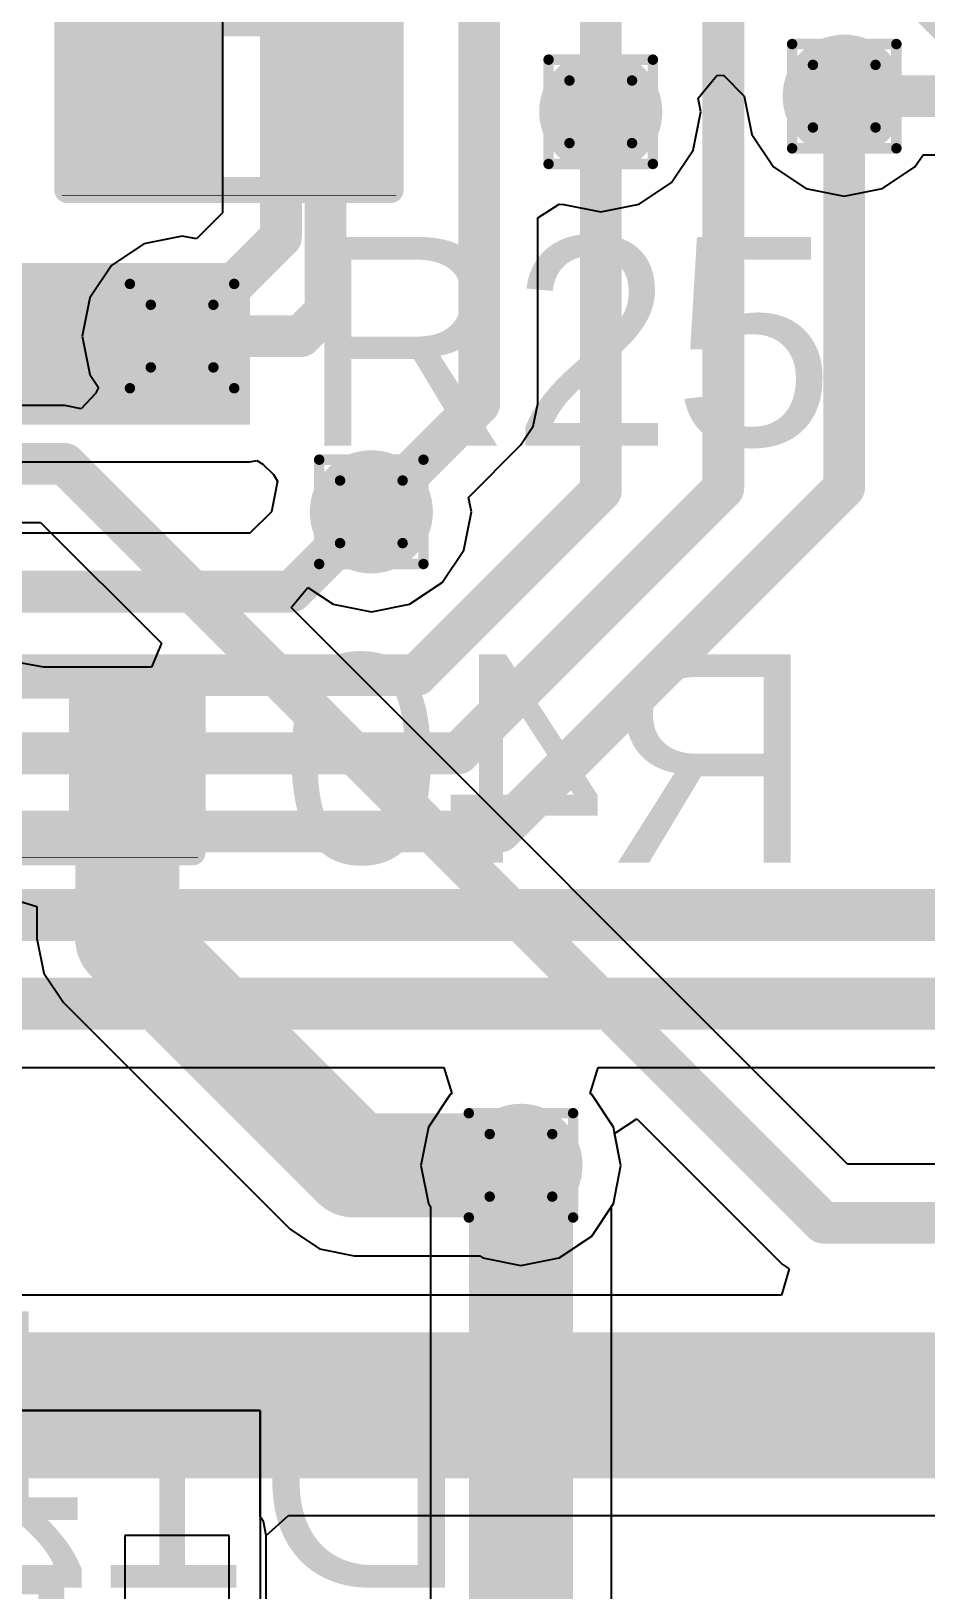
# Model space of a CAD drawing. Header units: inches. Extents: x -8 to 208, y -3 to 109.
# Drawn here: x 15.67 to 20.03, y 23.97 to 31.56 of the extents above; entities that cross this region are included whole.
import ezdxf

# ---------------------------------------------------------------- set-up
doc = ezdxf.new("R2010")
doc.units = ezdxf.units.IN
for name, color, linetype in [('BottomLayer', 5, 'Continuous'), ('BottomOverlay', 54, 'Continuous'), ('BottomPaste', 16, 'Continuous'), ('BottomSolder', 6, 'Continuous'), ('DrillDrawing', 1, 'Continuous'), ('MultiLayer', 9, 'Continuous'), ('TopLayer', 1, 'Continuous'), ('TopOverlay', 2, 'Continuous'), ('TopPaste', 8, 'Continuous'), ('TopSolder', 216, 'Continuous'), ('ViaHoleLayer', 16, 'Continuous')]:
    doc.layers.add(name, color=color, linetype=linetype)
doc.styles.add('Arial', font='', dxfattribs={"height": 0.2})
doc.styles.get('Arial').set_extended_font_data('Arial')

# ---------------------------------------------------------------- blocks, each defined once
blk = doc.blocks.new('R___0402_B_29')
at = {"layer": 'BottomLayer'}
for points in [[(-0.2413, 0.3175), (-0.2413, -0.3175), (-0.6985, -0.3175), (-0.6985, 0.3175)], [(0.6985, 0.3175), (0.6985, -0.3175), (0.2413, -0.3175), (0.2413, 0.3175)]]:
    blk.add_hatch(color=5, dxfattribs=at).paths.add_polyline_path(points)
at = {"layer": 'BottomPaste'}
for points in [[(-0.2413, 0.3175), (-0.2413, -0.3175), (-0.6985, -0.3175), (-0.6985, 0.3175)], [(0.6985, 0.3175), (0.6985, -0.3175), (0.2413, -0.3175), (0.2413, 0.3175)]]:
    blk.add_hatch(color=16, dxfattribs=at).paths.add_polyline_path(points)
at = {"layer": 'BottomSolder'}
for points in [[(-0.1863, 0.3725), (-0.1863, -0.3725), (-0.7535, -0.3725), (-0.7535, 0.3725)], [(0.7535, 0.3725), (0.7535, -0.3725), (0.1863, -0.3725), (0.1863, 0.3725)]]:
    blk.add_hatch(color=6, dxfattribs=at).paths.add_polyline_path(points)
at = {"layer": 'BottomOverlay'}
for points in [[(-0.7874, 0.4064, 0.127, 0.127, 0), (-0.7874, -0.4064, 0.127, 0.127, 0)], [(0.7874, 0.4064, 0.127, 0.127, 0), (-0.7874, 0.4064, 0.127, 0.127, 0)], [(0.7874, 0.4064, 0.127, 0.127, 0), (0.7874, -0.4064, 0.127, 0.127, 0)], [(0.8128, 0.4318, 0.00323, 0.00323, 0), (-0.8128, 0.4318, 0.00323, 0.00323, 0)], [(0.7874, -0.4064, 0.127, 0.127, 0), (-0.7874, -0.4064, 0.127, 0.127, 0)]]:
    blk.add_lwpolyline(points, format="xyseb", dxfattribs=at)
for points in [[(-0.8191, 0.4064, 0.0635, 0.0635, 1), (-0.7556, 0.4064, 0.0635, 0.0635, 1)], [(-0.8191, 0.4064, 0.0635, 0.0635, 1), (-0.7556, 0.4064, 0.0635, 0.0635, 1)], [(0.7556, 0.4064, 0.0635, 0.0635, 1), (0.8191, 0.4064, 0.0635, 0.0635, 1)], [(0.7556, 0.4064, 0.0635, 0.0635, 1), (0.8191, 0.4064, 0.0635, 0.0635, 1)], [(-0.8136, 0.4318, 0.00161, 0.00161, 1), (-0.812, 0.4318, 0.00161, 0.00161, 1)], [(0.812, 0.4318, 0.00161, 0.00161, 1), (0.8136, 0.4318, 0.00161, 0.00161, 1)], [(-0.8191, -0.4064, 0.0635, 0.0635, 1), (-0.7556, -0.4064, 0.0635, 0.0635, 1)], [(-0.8191, -0.4064, 0.0635, 0.0635, 1), (-0.7556, -0.4064, 0.0635, 0.0635, 1)], [(0.7556, -0.4064, 0.0635, 0.0635, 1), (0.8191, -0.4064, 0.0635, 0.0635, 1)], [(0.7556, -0.4064, 0.0635, 0.0635, 1), (0.8191, -0.4064, 0.0635, 0.0635, 1)]]:
    blk.add_lwpolyline(points, format="xyseb", close=True, dxfattribs=at)
blk = doc.blocks.new('R___0402_44')
at = {"layer": 'TopLayer'}
for points in [[(-0.6985, -0.3175), (-0.6985, 0.3175), (-0.2413, 0.3175), (-0.2413, -0.3175)], [(0.2413, -0.3175), (0.2413, 0.3175), (0.6985, 0.3175), (0.6985, -0.3175)]]:
    blk.add_hatch(color=1, dxfattribs=at).paths.add_polyline_path(points)
at = {"layer": 'TopPaste'}
for points in [[(-0.6985, -0.3175), (-0.6985, 0.3175), (-0.2413, 0.3175), (-0.2413, -0.3175)], [(0.2413, -0.3175), (0.2413, 0.3175), (0.6985, 0.3175), (0.6985, -0.3175)]]:
    blk.add_hatch(color=8, dxfattribs=at).paths.add_polyline_path(points)
at = {"layer": 'TopSolder'}
for points in [[(-0.7535, -0.3725), (-0.7535, 0.3725), (-0.1863, 0.3725), (-0.1863, -0.3725)], [(0.1863, -0.3725), (0.1863, 0.3725), (0.7535, 0.3725), (0.7535, -0.3725)]]:
    blk.add_hatch(color=216, dxfattribs=at).paths.add_polyline_path(points)
at = {"layer": 'TopOverlay'}
for points in [[(-0.7874, -0.4064, 0.127, 0.127, 0), (-0.7874, 0.4064, 0.127, 0.127, 0)], [(-0.7874, 0.4064, 0.127, 0.127, 0), (0.7874, 0.4064, 0.127, 0.127, 0)], [(0.7874, -0.4064, 0.127, 0.127, 0), (0.7874, 0.4064, 0.127, 0.127, 0)], [(-0.7874, -0.4064, 0.127, 0.127, 0), (0.7874, -0.4064, 0.127, 0.127, 0)], [(-0.8128, -0.4318, 0.00323, 0.00323, 0), (0.8128, -0.4318, 0.00323, 0.00323, 0)]]:
    blk.add_lwpolyline(points, format="xyseb", dxfattribs=at)
for points in [[(-0.8191, 0.4064, 0.0635, 0.0635, 1), (-0.7556, 0.4064, 0.0635, 0.0635, 1)], [(-0.8191, 0.4064, 0.0635, 0.0635, 1), (-0.7556, 0.4064, 0.0635, 0.0635, 1)], [(0.7556, 0.4064, 0.0635, 0.0635, 1), (0.8191, 0.4064, 0.0635, 0.0635, 1)], [(0.7556, 0.4064, 0.0635, 0.0635, 1), (0.8191, 0.4064, 0.0635, 0.0635, 1)], [(-0.8191, -0.4064, 0.0635, 0.0635, 1), (-0.7556, -0.4064, 0.0635, 0.0635, 1)], [(-0.8191, -0.4064, 0.0635, 0.0635, 1), (-0.7556, -0.4064, 0.0635, 0.0635, 1)], [(0.7556, -0.4064, 0.0635, 0.0635, 1), (0.8191, -0.4064, 0.0635, 0.0635, 1)], [(0.7556, -0.4064, 0.0635, 0.0635, 1), (0.8191, -0.4064, 0.0635, 0.0635, 1)], [(-0.8136, -0.4318, 0.00161, 0.00161, 1), (-0.812, -0.4318, 0.00161, 0.00161, 1)], [(0.812, -0.4318, 0.00161, 0.00161, 1), (0.8136, -0.4318, 0.00161, 0.00161, 1)]]:
    blk.add_lwpolyline(points, format="xyseb", close=True, dxfattribs=at)
blk = doc.blocks.new('J102K1CS33VDC_20_83')
at = {"layer": 'TopOverlay'}
for points in [[(-1.42, 1.48, 0.127, 0.127, 0), (14.12, 1.48, 0.127, 0.127, 0)], [(14.12, -3.81, 0.127, 0.127, 0), (14.12, 1.48, 0.127, 0.127, 0)]]:
    blk.add_lwpolyline(points, format="xyseb", dxfattribs=at)
blk.add_lwpolyline([(14.0882, 1.48, 0.0635, 0.0635, 1), (14.1517, 1.48, 0.0635, 0.0635, 1)], format="xyseb", close=True, dxfattribs=at)
blk.add_lwpolyline([(14.0882, 1.48, 0.0635, 0.0635, 1), (14.1517, 1.48, 0.0635, 0.0635, 1)], format="xyseb", close=True, dxfattribs=at)

msp = doc.modelspace()

# ---------------------------------------------------------------- hatches: boundary and pattern name
at = {"layer": 'BottomLayer'}
h = msp.add_hatch(color=5, dxfattribs=at)
edge = h.paths.add_edge_path()
edge.add_arc((19.6342, 31.242), 0.3, 0, 360)
h = msp.add_hatch(color=5, dxfattribs=at)
edge = h.paths.add_edge_path()
edge.add_arc((18.448, 31.1658), 0.3, 0, 360)
h = msp.add_hatch(color=5, dxfattribs=at)
edge = h.paths.add_edge_path()
edge.add_arc((16.4084, 30.0736), 0.3, 0, 360)
h = msp.add_hatch(color=5, dxfattribs=at)
edge = h.paths.add_edge_path()
edge.add_arc((17.3304, 29.2176), 0.3, 0, 360)
h = msp.add_hatch(color=5, dxfattribs=at)
edge = h.paths.add_edge_path()
edge.add_arc((18.0594, 26.035), 0.3, 0, 360)
msp.add_hatch(color=5, dxfattribs=at).paths.add_polyline_path([(31.1658, 24.511), (31.1658, 25.2222), (13.2588, 25.2222), (13.2588, 24.511)])
at = {"layer": 'TopLayer'}
for points in [[(15.875, 30.734), (16.6116, 30.734), (16.6116, 32.6898), (15.875, 32.6898)], [(14.4018, 29.6418), (16.7386, 29.6418), (16.7386, 30.4292), (14.4018, 30.4292)]]:
    msp.add_hatch(color=1, dxfattribs=at).paths.add_polyline_path(points)
h = msp.add_hatch(color=1, dxfattribs=at)
edge = h.paths.add_edge_path()
edge.add_arc((19.6342, 31.242), 0.3, 0, 360)
h = msp.add_hatch(color=1, dxfattribs=at)
edge = h.paths.add_edge_path()
edge.add_arc((18.448, 31.1658), 0.3, 0, 360)
h = msp.add_hatch(color=1, dxfattribs=at)
edge = h.paths.add_edge_path()
edge.add_arc((16.4084, 30.0736), 0.3, 0, 360)
h = msp.add_hatch(color=1, dxfattribs=at)
edge = h.paths.add_edge_path()
edge.add_arc((17.3304, 29.2176), 0.3, 0, 360)
h = msp.add_hatch(color=1, dxfattribs=at)
edge = h.paths.add_edge_path()
edge.add_arc((18.0594, 26.035), 0.3, 0, 360)
at = {"layer": 'ViaHoleLayer'}
h = msp.add_hatch(color=16, dxfattribs=at)
edge = h.paths.add_edge_path()
edge.add_arc((19.6342, 31.242), 0.15, 0, 360)
h = msp.add_hatch(color=16, dxfattribs=at)
edge = h.paths.add_edge_path()
edge.add_arc((18.448, 31.1658), 0.15, 0, 360)
h = msp.add_hatch(color=16, dxfattribs=at)
edge = h.paths.add_edge_path()
edge.add_arc((16.4084, 30.0736), 0.15, 0, 360)
h = msp.add_hatch(color=16, dxfattribs=at)
edge = h.paths.add_edge_path()
edge.add_arc((17.3304, 29.2176), 0.15, 0, 360)
h = msp.add_hatch(color=16, dxfattribs=at)
edge = h.paths.add_edge_path()
edge.add_arc((18.0594, 26.035), 0.15, 0, 360)

# ---------------------------------------------------------------- linework, layer by layer
at = {"layer": 'BottomLayer'}
for p, q in [((16.6053, 34.2385), (16.6053, 30.6734)), ((18.9219, 31.2327), (19.0137, 31.3432)), ((19.0137, 31.3432), (19.0452, 31.3437)), ((19.0452, 31.3437), (19.147, 31.242)), ((18.9352, 31.1658), (18.9219, 31.2327)), ((19.147, 31.242), (19.1841, 31.0556)), ((18.8981, 30.9794), (18.9352, 31.1658)), ((19.1841, 31.0556), (19.2897, 30.8975)), ((18.7925, 30.8213), (18.8981, 30.9794)), ((19.2897, 30.8975), (19.4478, 30.7919)), ((19.8206, 30.7919), (19.9787, 30.8975)), ((19.9787, 30.8975), (20.0185, 30.9571)), ((20.0185, 30.9571), (21.4786, 30.9571)), ((18.6344, 30.7157), (18.7925, 30.8213)), ((19.4478, 30.7919), (19.6342, 30.7548)), ((19.6342, 30.7548), (19.8206, 30.7919)), ((16.6053, 30.6734), (16.4787, 30.5468)), ((18.1411, 30.6503), (18.2457, 30.7154)), ((18.2457, 30.7154), (18.2681, 30.7144)), ((18.2681, 30.7144), (18.448, 30.6786)), ((18.448, 30.6786), (18.6344, 30.7157)), ((18.1411, 29.7434), (18.1411, 30.6503)), ((16.222, 30.5237), (16.0639, 30.4181)), ((16.4084, 30.5608), (16.222, 30.5237)), ((16.4787, 30.5468), (16.4084, 30.5608)), ((16.0639, 30.4181), (15.9583, 30.26)), ((15.9583, 30.26), (15.9212, 30.0736)), ((15.9212, 30.0736), (15.9583, 29.8872)), ((15.9583, 29.8872), (16.0013, 29.8229)), ((15.9864, 29.7936), (15.9173, 29.72)), ((16.0013, 29.8229), (15.9864, 29.7936)), ((15.8372, 29.7359), (11.5095, 29.7359)), ((15.9173, 29.72), (15.8372, 29.7359)), ((15.8372, 29.7359), (15.8372, 29.7359)), ((18.1194, 29.6344), (18.1411, 29.7434)), ((18.1411, 29.7434), (18.1411, 29.7434)), ((18.0576, 29.542), (18.1194, 29.6344)), ((17.8036, 29.2879), (18.0576, 29.542)), ((18.0576, 29.542), (18.0576, 29.542)), ((17.8176, 29.2176), (17.8036, 29.2879)), ((11.5095, 29.1661), (15.7192, 29.1661)), ((15.7192, 29.1661), (16.3073, 28.578)), ((17.7805, 29.0312), (17.8176, 29.2176)), ((17.6749, 28.8731), (17.7805, 29.0312)), ((16.9399, 28.7511), (17.0209, 28.8498)), ((17.0209, 28.8498), (17.144, 28.7675)), ((17.5168, 28.7675), (17.6749, 28.8731)), ((19.6506, 26.0405), (16.9399, 28.7511)), ((17.144, 28.7675), (17.3304, 28.7305)), ((17.3304, 28.7305), (17.5168, 28.7675)), ((16.3073, 28.578), (16.2587, 28.4607)), ((15.7353, 28.4607), (15.6175, 28.483)), ((15.7466, 28.4607), (15.7353, 28.4607)), ((16.2587, 28.4607), (15.7466, 28.4607)), ((15.5744, 27.3338), (15.7014, 27.2953)), ((15.7014, 27.2953), (15.7014, 27.1399)), ((15.7014, 27.1399), (15.735, 26.9714)), ((15.735, 26.9714), (15.8304, 26.8286)), ((15.8304, 26.8286), (16.9353, 25.7237)), ((18.5157, 26.19), (18.6238, 26.2615)), ((18.5466, 26.035), (18.5157, 26.19)), ((18.6238, 26.2615), (19.3312, 25.5542)), ((28.1653, 26.0405), (19.6506, 26.0405)), ((18.5095, 25.8486), (18.5466, 26.035)), ((18.4039, 25.6905), (18.5095, 25.8486)), ((16.9353, 25.7237), (17.0781, 25.6283)), ((18.2458, 25.5849), (18.4039, 25.6905)), ((17.0781, 25.6283), (17.2466, 25.5947)), ((17.2466, 25.5947), (17.8583, 25.5947)), ((17.8583, 25.5947), (17.873, 25.5849)), ((17.873, 25.5849), (18.0594, 25.5478)), ((18.0594, 25.5478), (18.2458, 25.5849)), ((19.3666, 25.5305), (19.3281, 25.4035)), ((19.3312, 25.5542), (19.3312, 25.5542)), ((19.3312, 25.5542), (19.3666, 25.5305)), ((19.3281, 25.4035), (14.697, 25.4035)), ((0, 24.8412), (16.7894, 24.8412)), ((16.7894, 24.8412), (16.7894, 0.6858)), ((16.8183, 24.2316), (16.9264, 24.3297)), ((16.9264, 24.3297), (31.1658, 24.3297)), ((16.8183, 21.209), (16.8183, 24.2316))]:
    msp.add_line(p, q, dxfattribs=at)
for points in [[(16.8902, 30.5554, 0.2032, 0.2032, 0), (16.8902, 34.2638, 0.2032, 0.2032, 0)], [(17.8562, 29.7434, 0.2032, 0.2032, 0), (17.8562, 32.8676, 0.2032, 0.2032, 0)], [(18.448, 31.1658, 0.2032, 0.2032, 0), (18.448, 32.1894, 0.2032, 0.2032, 0)], [(19.6342, 31.242, 0.2032, 0.2032, 0), (59.6392, 31.242, 0.2032, 0.2032, 0)], [(16.4084, 30.0736, 0.2032, 0.2032, 0), (16.8902, 30.5554, 0.2032, 0.2032, 0)], [(17.3304, 29.2176, 0.2032, 0.2032, 0), (17.8562, 29.7434, 0.2032, 0.2032, 0)], [(11.1252, 29.451, 0.2032, 0.2032, 0), (15.8372, 29.451, 0.2032, 0.2032, 0)], [(15.8372, 29.451, 0.2032, 0.2032, 0), (19.5326, 25.7556, 0.2032, 0.2032, 0)], [(16.1417, 27.1399, 0.508, 0.508, 0), (16.1417, 27.9654, 0.508, 0.508, 0)], [(16.1417, 27.1399, 0.508, 0.508, 0), (17.2466, 26.035, 0.508, 0.508, 0)], [(17.2466, 26.035, 0.508, 0.508, 0), (18.0594, 26.035, 0.508, 0.508, 0)], [(19.5326, 25.7556, 0.2032, 0.2032, 0), (28.5496, 25.7556, 0.2032, 0.2032, 0)]]:
    msp.add_lwpolyline(points, format="xyseb", dxfattribs=at)
for points in [[(19.5834, 31.242, 0.1016, 0.1016, 1), (19.685, 31.242, 0.1016, 0.1016, 1)], [(18.3972, 31.1658, 0.1016, 0.1016, 1), (18.4988, 31.1658, 0.1016, 0.1016, 1)], [(16.8394, 30.5554, 0.1016, 0.1016, 1), (16.941, 30.5554, 0.1016, 0.1016, 1)], [(16.8394, 30.5554, 0.1016, 0.1016, 1), (16.941, 30.5554, 0.1016, 0.1016, 1)], [(16.3576, 30.0736, 0.1016, 0.1016, 1), (16.4592, 30.0736, 0.1016, 0.1016, 1)], [(17.8054, 29.7434, 0.1016, 0.1016, 1), (17.907, 29.7434, 0.1016, 0.1016, 1)], [(17.8054, 29.7434, 0.1016, 0.1016, 1), (17.907, 29.7434, 0.1016, 0.1016, 1)], [(15.7864, 29.451, 0.1016, 0.1016, 1), (15.888, 29.451, 0.1016, 0.1016, 1)], [(15.7864, 29.451, 0.1016, 0.1016, 1), (15.888, 29.451, 0.1016, 0.1016, 1)], [(17.2796, 29.2176, 0.1016, 0.1016, 1), (17.3812, 29.2176, 0.1016, 0.1016, 1)], [(16.0147, 27.9654, 0.254, 0.254, 1), (16.2687, 27.9654, 0.254, 0.254, 1)], [(16.0147, 27.1399, 0.254, 0.254, 1), (16.2687, 27.1399, 0.254, 0.254, 1)], [(16.0147, 27.1399, 0.254, 0.254, 1), (16.2687, 27.1399, 0.254, 0.254, 1)], [(17.1196, 26.035, 0.254, 0.254, 1), (17.3736, 26.035, 0.254, 0.254, 1)], [(17.1196, 26.035, 0.254, 0.254, 1), (17.3736, 26.035, 0.254, 0.254, 1)], [(17.9324, 26.035, 0.254, 0.254, 1), (18.1864, 26.035, 0.254, 0.254, 1)], [(19.4818, 25.7556, 0.1016, 0.1016, 1), (19.5834, 25.7556, 0.1016, 0.1016, 1)], [(19.4818, 25.7556, 0.1016, 0.1016, 1), (19.5834, 25.7556, 0.1016, 0.1016, 1)]]:
    msp.add_lwpolyline(points, format="xyseb", close=True, dxfattribs=at)
at = {"layer": 'DrillDrawing'}
for points in [[(19.3802, 31.496, 0.0508, 0.0508, 0), (19.8882, 31.496, 0.0508, 0.0508, 0)], [(19.3802, 30.988, 0.0508, 0.0508, 0), (19.3802, 31.496, 0.0508, 0.0508, 0)], [(19.8882, 30.988, 0.0508, 0.0508, 0), (19.8882, 31.496, 0.0508, 0.0508, 0)], [(18.194, 31.4198, 0.0508, 0.0508, 0), (18.702, 31.4198, 0.0508, 0.0508, 0)], [(18.194, 30.9118, 0.0508, 0.0508, 0), (18.194, 31.4198, 0.0508, 0.0508, 0)], [(18.702, 30.9118, 0.0508, 0.0508, 0), (18.702, 31.4198, 0.0508, 0.0508, 0)], [(19.4818, 31.3944, 0.0508, 0.0508, 0), (19.7866, 31.3944, 0.0508, 0.0508, 0)], [(19.4818, 31.0896, 0.0508, 0.0508, 0), (19.4818, 31.3944, 0.0508, 0.0508, 0)], [(19.7866, 31.0896, 0.0508, 0.0508, 0), (19.7866, 31.3944, 0.0508, 0.0508, 0)], [(18.2956, 31.3182, 0.0508, 0.0508, 0), (18.6004, 31.3182, 0.0508, 0.0508, 0)], [(18.2956, 31.0134, 0.0508, 0.0508, 0), (18.2956, 31.3182, 0.0508, 0.0508, 0)], [(18.6004, 31.0134, 0.0508, 0.0508, 0), (18.6004, 31.3182, 0.0508, 0.0508, 0)], [(19.4818, 31.0896, 0.0508, 0.0508, 0), (19.7866, 31.0896, 0.0508, 0.0508, 0)], [(18.2956, 31.0134, 0.0508, 0.0508, 0), (18.6004, 31.0134, 0.0508, 0.0508, 0)], [(19.3802, 30.988, 0.0508, 0.0508, 0), (19.8882, 30.988, 0.0508, 0.0508, 0)], [(18.194, 30.9118, 0.0508, 0.0508, 0), (18.702, 30.9118, 0.0508, 0.0508, 0)], [(16.1544, 30.3276, 0.0508, 0.0508, 0), (16.6624, 30.3276, 0.0508, 0.0508, 0)], [(16.1544, 29.8196, 0.0508, 0.0508, 0), (16.1544, 30.3276, 0.0508, 0.0508, 0)], [(16.6624, 29.8196, 0.0508, 0.0508, 0), (16.6624, 30.3276, 0.0508, 0.0508, 0)], [(16.256, 30.226, 0.0508, 0.0508, 0), (16.5608, 30.226, 0.0508, 0.0508, 0)], [(16.256, 29.9212, 0.0508, 0.0508, 0), (16.256, 30.226, 0.0508, 0.0508, 0)], [(16.5608, 29.9212, 0.0508, 0.0508, 0), (16.5608, 30.226, 0.0508, 0.0508, 0)], [(16.256, 29.9212, 0.0508, 0.0508, 0), (16.5608, 29.9212, 0.0508, 0.0508, 0)], [(16.1544, 29.8196, 0.0508, 0.0508, 0), (16.6624, 29.8196, 0.0508, 0.0508, 0)], [(17.0764, 29.4716, 0.0508, 0.0508, 0), (17.5844, 29.4716, 0.0508, 0.0508, 0)], [(17.0764, 28.9636, 0.0508, 0.0508, 0), (17.0764, 29.4716, 0.0508, 0.0508, 0)], [(17.5844, 28.9636, 0.0508, 0.0508, 0), (17.5844, 29.4716, 0.0508, 0.0508, 0)], [(17.178, 29.37, 0.0508, 0.0508, 0), (17.4828, 29.37, 0.0508, 0.0508, 0)], [(17.178, 29.0652, 0.0508, 0.0508, 0), (17.178, 29.37, 0.0508, 0.0508, 0)], [(17.4828, 29.0652, 0.0508, 0.0508, 0), (17.4828, 29.37, 0.0508, 0.0508, 0)], [(17.178, 29.0652, 0.0508, 0.0508, 0), (17.4828, 29.0652, 0.0508, 0.0508, 0)], [(17.0764, 28.9636, 0.0508, 0.0508, 0), (17.5844, 28.9636, 0.0508, 0.0508, 0)], [(17.8054, 26.289, 0.0508, 0.0508, 0), (18.3134, 26.289, 0.0508, 0.0508, 0)], [(17.8054, 25.781, 0.0508, 0.0508, 0), (17.8054, 26.289, 0.0508, 0.0508, 0)], [(18.3134, 25.781, 0.0508, 0.0508, 0), (18.3134, 26.289, 0.0508, 0.0508, 0)], [(17.907, 26.1874, 0.0508, 0.0508, 0), (18.2118, 26.1874, 0.0508, 0.0508, 0)], [(17.907, 25.8826, 0.0508, 0.0508, 0), (17.907, 26.1874, 0.0508, 0.0508, 0)], [(18.2118, 25.8826, 0.0508, 0.0508, 0), (18.2118, 26.1874, 0.0508, 0.0508, 0)], [(17.907, 25.8826, 0.0508, 0.0508, 0), (18.2118, 25.8826, 0.0508, 0.0508, 0)], [(17.8054, 25.781, 0.0508, 0.0508, 0), (18.3134, 25.781, 0.0508, 0.0508, 0)]]:
    msp.add_lwpolyline(points, format="xyseb", dxfattribs=at)
for points in [[(19.3675, 31.496, 0.0254, 0.0254, 1), (19.3929, 31.496, 0.0254, 0.0254, 1)], [(19.3675, 31.496, 0.0254, 0.0254, 1), (19.3929, 31.496, 0.0254, 0.0254, 1)], [(19.8755, 31.496, 0.0254, 0.0254, 1), (19.9009, 31.496, 0.0254, 0.0254, 1)], [(19.8755, 31.496, 0.0254, 0.0254, 1), (19.9009, 31.496, 0.0254, 0.0254, 1)], [(18.1813, 31.4198, 0.0254, 0.0254, 1), (18.2067, 31.4198, 0.0254, 0.0254, 1)], [(18.1813, 31.4198, 0.0254, 0.0254, 1), (18.2067, 31.4198, 0.0254, 0.0254, 1)], [(18.6893, 31.4198, 0.0254, 0.0254, 1), (18.7147, 31.4198, 0.0254, 0.0254, 1)], [(18.6893, 31.4198, 0.0254, 0.0254, 1), (18.7147, 31.4198, 0.0254, 0.0254, 1)], [(19.4691, 31.3944, 0.0254, 0.0254, 1), (19.4945, 31.3944, 0.0254, 0.0254, 1)], [(19.4691, 31.3944, 0.0254, 0.0254, 1), (19.4945, 31.3944, 0.0254, 0.0254, 1)], [(19.7739, 31.3944, 0.0254, 0.0254, 1), (19.7993, 31.3944, 0.0254, 0.0254, 1)], [(19.7739, 31.3944, 0.0254, 0.0254, 1), (19.7993, 31.3944, 0.0254, 0.0254, 1)], [(18.2829, 31.3182, 0.0254, 0.0254, 1), (18.3083, 31.3182, 0.0254, 0.0254, 1)], [(18.2829, 31.3182, 0.0254, 0.0254, 1), (18.3083, 31.3182, 0.0254, 0.0254, 1)], [(18.5877, 31.3182, 0.0254, 0.0254, 1), (18.6131, 31.3182, 0.0254, 0.0254, 1)], [(18.5877, 31.3182, 0.0254, 0.0254, 1), (18.6131, 31.3182, 0.0254, 0.0254, 1)], [(19.4691, 31.0896, 0.0254, 0.0254, 1), (19.4945, 31.0896, 0.0254, 0.0254, 1)], [(19.4691, 31.0896, 0.0254, 0.0254, 1), (19.4945, 31.0896, 0.0254, 0.0254, 1)], [(19.7739, 31.0896, 0.0254, 0.0254, 1), (19.7993, 31.0896, 0.0254, 0.0254, 1)], [(19.7739, 31.0896, 0.0254, 0.0254, 1), (19.7993, 31.0896, 0.0254, 0.0254, 1)], [(18.2829, 31.0134, 0.0254, 0.0254, 1), (18.3083, 31.0134, 0.0254, 0.0254, 1)], [(18.2829, 31.0134, 0.0254, 0.0254, 1), (18.3083, 31.0134, 0.0254, 0.0254, 1)], [(18.5877, 31.0134, 0.0254, 0.0254, 1), (18.6131, 31.0134, 0.0254, 0.0254, 1)], [(18.5877, 31.0134, 0.0254, 0.0254, 1), (18.6131, 31.0134, 0.0254, 0.0254, 1)], [(19.3675, 30.988, 0.0254, 0.0254, 1), (19.3929, 30.988, 0.0254, 0.0254, 1)], [(19.3675, 30.988, 0.0254, 0.0254, 1), (19.3929, 30.988, 0.0254, 0.0254, 1)], [(19.8755, 30.988, 0.0254, 0.0254, 1), (19.9009, 30.988, 0.0254, 0.0254, 1)], [(19.8755, 30.988, 0.0254, 0.0254, 1), (19.9009, 30.988, 0.0254, 0.0254, 1)], [(18.1813, 30.9118, 0.0254, 0.0254, 1), (18.2067, 30.9118, 0.0254, 0.0254, 1)], [(18.1813, 30.9118, 0.0254, 0.0254, 1), (18.2067, 30.9118, 0.0254, 0.0254, 1)], [(18.6893, 30.9118, 0.0254, 0.0254, 1), (18.7147, 30.9118, 0.0254, 0.0254, 1)], [(18.6893, 30.9118, 0.0254, 0.0254, 1), (18.7147, 30.9118, 0.0254, 0.0254, 1)], [(16.1417, 30.3276, 0.0254, 0.0254, 1), (16.1671, 30.3276, 0.0254, 0.0254, 1)], [(16.1417, 30.3276, 0.0254, 0.0254, 1), (16.1671, 30.3276, 0.0254, 0.0254, 1)], [(16.6497, 30.3276, 0.0254, 0.0254, 1), (16.6751, 30.3276, 0.0254, 0.0254, 1)], [(16.6497, 30.3276, 0.0254, 0.0254, 1), (16.6751, 30.3276, 0.0254, 0.0254, 1)], [(16.2433, 30.226, 0.0254, 0.0254, 1), (16.2687, 30.226, 0.0254, 0.0254, 1)], [(16.2433, 30.226, 0.0254, 0.0254, 1), (16.2687, 30.226, 0.0254, 0.0254, 1)], [(16.5481, 30.226, 0.0254, 0.0254, 1), (16.5735, 30.226, 0.0254, 0.0254, 1)], [(16.5481, 30.226, 0.0254, 0.0254, 1), (16.5735, 30.226, 0.0254, 0.0254, 1)], [(16.2433, 29.9212, 0.0254, 0.0254, 1), (16.2687, 29.9212, 0.0254, 0.0254, 1)], [(16.2433, 29.9212, 0.0254, 0.0254, 1), (16.2687, 29.9212, 0.0254, 0.0254, 1)], [(16.5481, 29.9212, 0.0254, 0.0254, 1), (16.5735, 29.9212, 0.0254, 0.0254, 1)], [(16.5481, 29.9212, 0.0254, 0.0254, 1), (16.5735, 29.9212, 0.0254, 0.0254, 1)], [(16.1417, 29.8196, 0.0254, 0.0254, 1), (16.1671, 29.8196, 0.0254, 0.0254, 1)], [(16.1417, 29.8196, 0.0254, 0.0254, 1), (16.1671, 29.8196, 0.0254, 0.0254, 1)], [(16.6497, 29.8196, 0.0254, 0.0254, 1), (16.6751, 29.8196, 0.0254, 0.0254, 1)], [(16.6497, 29.8196, 0.0254, 0.0254, 1), (16.6751, 29.8196, 0.0254, 0.0254, 1)], [(17.0637, 29.4716, 0.0254, 0.0254, 1), (17.0891, 29.4716, 0.0254, 0.0254, 1)], [(17.0637, 29.4716, 0.0254, 0.0254, 1), (17.0891, 29.4716, 0.0254, 0.0254, 1)], [(17.5717, 29.4716, 0.0254, 0.0254, 1), (17.5971, 29.4716, 0.0254, 0.0254, 1)], [(17.5717, 29.4716, 0.0254, 0.0254, 1), (17.5971, 29.4716, 0.0254, 0.0254, 1)], [(17.1653, 29.37, 0.0254, 0.0254, 1), (17.1907, 29.37, 0.0254, 0.0254, 1)], [(17.1653, 29.37, 0.0254, 0.0254, 1), (17.1907, 29.37, 0.0254, 0.0254, 1)], [(17.4701, 29.37, 0.0254, 0.0254, 1), (17.4955, 29.37, 0.0254, 0.0254, 1)], [(17.4701, 29.37, 0.0254, 0.0254, 1), (17.4955, 29.37, 0.0254, 0.0254, 1)], [(17.1653, 29.0652, 0.0254, 0.0254, 1), (17.1907, 29.0652, 0.0254, 0.0254, 1)], [(17.1653, 29.0652, 0.0254, 0.0254, 1), (17.1907, 29.0652, 0.0254, 0.0254, 1)], [(17.4701, 29.0652, 0.0254, 0.0254, 1), (17.4955, 29.0652, 0.0254, 0.0254, 1)], [(17.4701, 29.0652, 0.0254, 0.0254, 1), (17.4955, 29.0652, 0.0254, 0.0254, 1)], [(17.0637, 28.9636, 0.0254, 0.0254, 1), (17.0891, 28.9636, 0.0254, 0.0254, 1)], [(17.0637, 28.9636, 0.0254, 0.0254, 1), (17.0891, 28.9636, 0.0254, 0.0254, 1)], [(17.5717, 28.9636, 0.0254, 0.0254, 1), (17.5971, 28.9636, 0.0254, 0.0254, 1)], [(17.5717, 28.9636, 0.0254, 0.0254, 1), (17.5971, 28.9636, 0.0254, 0.0254, 1)], [(17.7927, 26.289, 0.0254, 0.0254, 1), (17.8181, 26.289, 0.0254, 0.0254, 1)], [(17.7927, 26.289, 0.0254, 0.0254, 1), (17.8181, 26.289, 0.0254, 0.0254, 1)], [(18.3007, 26.289, 0.0254, 0.0254, 1), (18.3261, 26.289, 0.0254, 0.0254, 1)], [(18.3007, 26.289, 0.0254, 0.0254, 1), (18.3261, 26.289, 0.0254, 0.0254, 1)], [(17.8943, 26.1874, 0.0254, 0.0254, 1), (17.9197, 26.1874, 0.0254, 0.0254, 1)], [(17.8943, 26.1874, 0.0254, 0.0254, 1), (17.9197, 26.1874, 0.0254, 0.0254, 1)], [(18.1991, 26.1874, 0.0254, 0.0254, 1), (18.2245, 26.1874, 0.0254, 0.0254, 1)], [(18.1991, 26.1874, 0.0254, 0.0254, 1), (18.2245, 26.1874, 0.0254, 0.0254, 1)], [(17.8943, 25.8826, 0.0254, 0.0254, 1), (17.9197, 25.8826, 0.0254, 0.0254, 1)], [(17.8943, 25.8826, 0.0254, 0.0254, 1), (17.9197, 25.8826, 0.0254, 0.0254, 1)], [(18.1991, 25.8826, 0.0254, 0.0254, 1), (18.2245, 25.8826, 0.0254, 0.0254, 1)], [(18.1991, 25.8826, 0.0254, 0.0254, 1), (18.2245, 25.8826, 0.0254, 0.0254, 1)], [(17.7927, 25.781, 0.0254, 0.0254, 1), (17.8181, 25.781, 0.0254, 0.0254, 1)], [(17.7927, 25.781, 0.0254, 0.0254, 1), (17.8181, 25.781, 0.0254, 0.0254, 1)], [(18.3007, 25.781, 0.0254, 0.0254, 1), (18.3261, 25.781, 0.0254, 0.0254, 1)], [(18.3007, 25.781, 0.0254, 0.0254, 1), (18.3261, 25.781, 0.0254, 0.0254, 1)]]:
    msp.add_lwpolyline(points, format="xyseb", close=True, dxfattribs=at)
at = {"layer": 'MultiLayer'}
for p, q in [((16.637, 24.2316), (16.129, 24.2316)), ((16.129, 24.2316), (16.129, 21.4723)), ((16.637, 21.209), (16.637, 24.2316))]:
    msp.add_line(p, q, dxfattribs=at)
at = {"layer": 'TopLayer'}
for p, q in [((14.4018, 29.4605), (16.7386, 29.4605)), ((16.7386, 29.4605), (16.7733, 29.4674)), ((16.7733, 29.4674), (16.8019, 29.4505)), ((16.8019, 29.4505), (16.8538, 29.3992)), ((16.8538, 29.3992), (16.8731, 29.3676)), ((16.8731, 29.3676), (16.8433, 29.2176)), ((16.8433, 29.2176), (16.7385, 29.1139)), ((16.7385, 29.1139), (11.6093, 29.1139)), ((14.7972, 26.5116), (17.6841, 26.5116)), ((17.6841, 26.5116), (17.7226, 26.3846)), ((18.3962, 26.3846), (18.4347, 26.5116)), ((18.4347, 26.5116), (28.4717, 26.5116)), ((17.7149, 26.3795), (17.6093, 26.2214)), ((17.7226, 26.3846), (17.7149, 26.3795)), ((18.4039, 26.3795), (18.3962, 26.3846)), ((18.5095, 26.2214), (18.4039, 26.3795)), ((17.6093, 26.2214), (17.5722, 26.035)), ((18.5466, 26.035), (18.5095, 26.2214)), ((17.5722, 26.035), (17.6093, 25.8486)), ((18.5095, 25.8486), (18.5466, 26.035)), ((17.6093, 25.8486), (17.6191, 25.8339)), ((17.6191, 25.8339), (17.6191, 23.3659)), ((18.4997, 25.8339), (18.5095, 25.8486)), ((18.4997, 23.3659), (18.4997, 25.8339)), ((0, 24.8412), (16.7894, 24.8412)), ((16.7894, 24.8412), (10.426, 24.8412)), ((16.7894, 24.8412), (16.7894, 0.6858)), ((16.7894, 24.3235), (16.7894, 24.8412)), ((16.8045, 24.301), (16.7894, 24.3235)), ((16.8183, 24.2316), (16.8045, 24.301)), ((16.8183, 21.209), (16.8183, 24.2316))]:
    msp.add_line(p, q, dxfattribs=at)
for points in [[(19.5024, 32.2374, 0.2032, 0.2032, 0), (22.2758, 29.464, 0.2032, 0.2032, 0)], [(19.0452, 29.3322, 0.2032, 0.2032, 0), (19.0452, 31.8752, 0.2032, 0.2032, 0)], [(17.1069, 30.1926, 0.2032, 0.2032, 0), (17.1069, 31.1912, 0.2032, 0.2032, 0)], [(19.6342, 29.337, 0.2032, 0.2032, 0), (19.6342, 31.242, 0.2032, 0.2032, 0)], [(18.448, 29.3192, 0.2032, 0.2032, 0), (18.448, 31.1658, 0.2032, 0.2032, 0)], [(16.9879, 30.0736, 0.2032, 0.2032, 0), (17.1069, 30.1926, 0.2032, 0.2032, 0)], [(16.4084, 30.0736, 0.2032, 0.2032, 0), (16.9879, 30.0736, 0.2032, 0.2032, 0)], [(17.5514, 28.4226, 0.2032, 0.2032, 0), (18.448, 29.3192, 0.2032, 0.2032, 0)], [(17.7546, 28.0416, 0.2032, 0.2032, 0), (19.0452, 29.3322, 0.2032, 0.2032, 0)], [(17.9578, 27.6606, 0.2032, 0.2032, 0), (19.6342, 29.337, 0.2032, 0.2032, 0)], [(16.9418, 28.829, 0.2032, 0.2032, 0), (17.3304, 29.2176, 0.2032, 0.2032, 0)], [(10.1092, 28.829, 0.2032, 0.2032, 0), (16.9418, 28.829, 0.2032, 0.2032, 0)], [(9.9768, 28.4226, 0.2032, 0.2032, 0), (17.5514, 28.4226, 0.2032, 0.2032, 0)], [(9.819, 28.0416, 0.2032, 0.2032, 0), (17.7546, 28.0416, 0.2032, 0.2032, 0)], [(9.6612, 27.6606, 0.2032, 0.2032, 0), (17.9578, 27.6606, 0.2032, 0.2032, 0)], [(9.4928, 27.2542, 0.254, 0.254, 0), (28.9052, 27.2542, 0.254, 0.254, 0)], [(9.2456, 26.8224, 0.254, 0.254, 0), (28.6004, 26.8224, 0.254, 0.254, 0)], [(18.0594, 23.1648, 0.508, 0.508, 0), (18.0594, 26.035, 0.508, 0.508, 0)]]:
    msp.add_lwpolyline(points, format="xyseb", dxfattribs=at)
for points in [[(17.0561, 31.1912, 0.1016, 0.1016, 1), (17.1577, 31.1912, 0.1016, 0.1016, 1)], [(19.5834, 31.242, 0.1016, 0.1016, 1), (19.685, 31.242, 0.1016, 0.1016, 1)], [(18.3972, 31.1658, 0.1016, 0.1016, 1), (18.4988, 31.1658, 0.1016, 0.1016, 1)], [(17.0561, 30.1926, 0.1016, 0.1016, 1), (17.1577, 30.1926, 0.1016, 0.1016, 1)], [(17.0561, 30.1926, 0.1016, 0.1016, 1), (17.1577, 30.1926, 0.1016, 0.1016, 1)], [(16.3576, 30.0736, 0.1016, 0.1016, 1), (16.4592, 30.0736, 0.1016, 0.1016, 1)], [(16.9371, 30.0736, 0.1016, 0.1016, 1), (17.0387, 30.0736, 0.1016, 0.1016, 1)], [(16.9371, 30.0736, 0.1016, 0.1016, 1), (17.0387, 30.0736, 0.1016, 0.1016, 1)], [(18.3972, 29.3192, 0.1016, 0.1016, 1), (18.4988, 29.3192, 0.1016, 0.1016, 1)], [(18.3972, 29.3192, 0.1016, 0.1016, 1), (18.4988, 29.3192, 0.1016, 0.1016, 1)], [(18.9944, 29.3322, 0.1016, 0.1016, 1), (19.096, 29.3322, 0.1016, 0.1016, 1)], [(18.9944, 29.3322, 0.1016, 0.1016, 1), (19.096, 29.3322, 0.1016, 0.1016, 1)], [(19.5834, 29.337, 0.1016, 0.1016, 1), (19.685, 29.337, 0.1016, 0.1016, 1)], [(19.5834, 29.337, 0.1016, 0.1016, 1), (19.685, 29.337, 0.1016, 0.1016, 1)], [(17.2796, 29.2176, 0.1016, 0.1016, 1), (17.3812, 29.2176, 0.1016, 0.1016, 1)], [(16.891, 28.829, 0.1016, 0.1016, 1), (16.9926, 28.829, 0.1016, 0.1016, 1)], [(16.891, 28.829, 0.1016, 0.1016, 1), (16.9926, 28.829, 0.1016, 0.1016, 1)], [(17.5006, 28.4226, 0.1016, 0.1016, 1), (17.6022, 28.4226, 0.1016, 0.1016, 1)], [(17.5006, 28.4226, 0.1016, 0.1016, 1), (17.6022, 28.4226, 0.1016, 0.1016, 1)], [(17.7038, 28.0416, 0.1016, 0.1016, 1), (17.8054, 28.0416, 0.1016, 0.1016, 1)], [(17.7038, 28.0416, 0.1016, 0.1016, 1), (17.8054, 28.0416, 0.1016, 0.1016, 1)], [(17.907, 27.6606, 0.1016, 0.1016, 1), (18.0086, 27.6606, 0.1016, 0.1016, 1)], [(17.907, 27.6606, 0.1016, 0.1016, 1), (18.0086, 27.6606, 0.1016, 0.1016, 1)], [(17.9324, 26.035, 0.254, 0.254, 1), (18.1864, 26.035, 0.254, 0.254, 1)]]:
    msp.add_lwpolyline(points, format="xyseb", close=True, dxfattribs=at)

# ---------------------------------------------------------------- block references
for name, p in [('R___0402_44', (16.637, 31.1912)), ('J102K1CS33VDC_20_83', (1.651, 22.5298))]:
    msp.add_blockref(name, p)
at = {"rotation": 180}
msp.add_blockref('R___0402_B_29', (15.6718, 27.9654), dxfattribs=at)

# ---------------------------------------------------------------- texts
at = {"layer": 'BottomOverlay', "style": 'Arial', "text_generation_flag": 2}
for s, p in [('R40', (19.4898, 27.5084)), ('D12', (17.805, 23.9778))]:
    msp.add_text(s, height=1.016, dxfattribs=at).set_placement(p)
at = {"layer": 'TopOverlay', "style": 'Arial'}
for s, p in [('R25', (16.9846, 29.5404)), ('K1', (14.2327, 24.308))]:
    msp.add_text(s, height=1.016, dxfattribs=at).set_placement(p)

doc.saveas('drawing.dxf')
